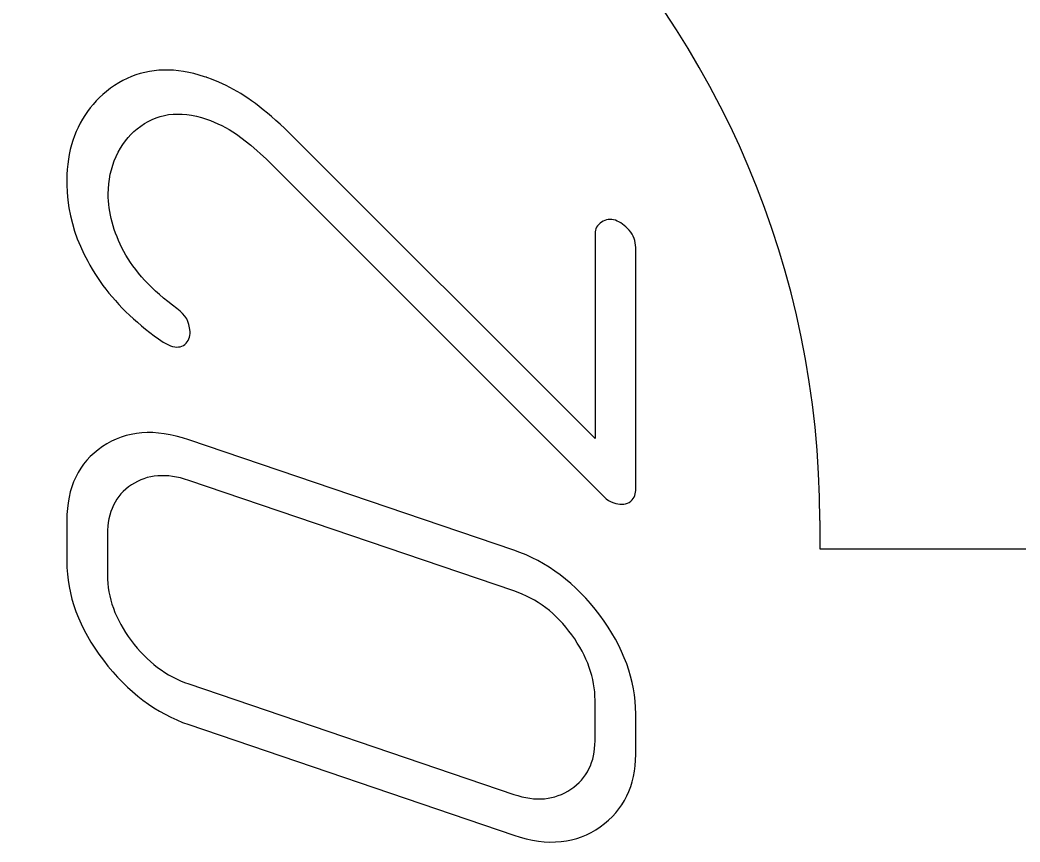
# Model space of a CAD drawing. Extents: x 10 to 1489, y -739 to -10.
# Drawn here: x 1423.27 to 1440.85, y -451.11 to -436.66 of the extents above; entities that cross this region are included whole.
import ezdxf

# ---------------------------------------------------------------- set-up
doc = ezdxf.new("R2010")
doc.units = 0

msp = doc.modelspace()

# ---------------------------------------------------------------- linework, layer by layer
at = {"layer": 'cut', "color": 0}
for p, q in [((1437.330432, -445.452508), (1437.330432, -445.952507)), ((1437.330432, -445.952507), (1471.330364, -445.952507))]:
    msp.add_line(p, q, dxfattribs=at)
msp.add_arc((1421.330464, -445.452508), 15.999968, 0, 90, dxfattribs=at)
at = {"layer": 'mark', "color": 0}
for p, q in [((1425.153628, -437.683367), (1425.079062, -437.72038)), ((1425.229449, -437.650484), (1425.153628, -437.683367)), ((1425.306525, -437.621732), (1425.229449, -437.650484)), ((1425.384855, -437.597111), (1425.306525, -437.621732)), ((1425.46444, -437.57662), (1425.384855, -437.597111)), ((1425.545279, -437.56026), (1425.46444, -437.57662)), ((1425.627373, -437.548031), (1425.545279, -437.56026)), ((1425.710722, -437.539933), (1425.627373, -437.548031)), ((1425.795325, -437.535965), (1425.710722, -437.539933)), ((1425.881183, -437.536127), (1425.795325, -437.535965)), ((1425.968295, -437.540421), (1425.881183, -437.536127)), ((1426.056662, -437.548845), (1425.968295, -437.540421)), ((1426.146284, -437.561399), (1426.056662, -437.548845)), ((1426.23716, -437.578084), (1426.146284, -437.561399)), ((1426.329291, -437.5989), (1426.23716, -437.578084)), ((1426.422676, -437.623847), (1426.329291, -437.5989)), ((1426.517316, -437.652924), (1426.422676, -437.623847)), ((1426.541172, -437.660839), (1426.517316, -437.652924)), ((1426.547149, -437.662858), (1426.541172, -437.660839)), ((1426.550508, -437.663999), (1426.547149, -437.662858)), ((1426.554606, -437.665398), (1426.550508, -437.663999)), ((1426.570989, -437.671063), (1426.554606, -437.665398)), ((1426.636362, -437.694848), (1426.570989, -437.671063)), ((1426.766352, -437.747812), (1426.636362, -437.694848)), ((1424.86289, -437.856204), (1424.793342, -437.909739)), ((1424.933693, -437.806798), (1424.86289, -437.856204)), ((1425.00575, -437.761524), (1424.933693, -437.806798)), ((1425.079062, -437.72038), (1425.00575, -437.761524)), ((1426.895333, -437.807968), (1426.766352, -437.747812)), ((1427.023306, -437.875316), (1426.895333, -437.807968)), ((1427.15027, -437.949856), (1427.023306, -437.875316)), ((1424.668344, -438.020478), (1424.610456, -438.078827)), ((1424.729306, -437.964116), (1424.668344, -438.020478)), ((1424.793342, -437.909739), (1424.729306, -437.964116)), ((1427.213374, -437.989823), (1427.15027, -437.949856)), ((1427.276672, -438.031935), (1427.213374, -437.989823)), ((1427.341616, -438.07732), (1427.276672, -438.031935)), ((1424.5039, -438.201484), (1424.455233, -438.265792)), ((1424.555641, -438.139162), (1424.5039, -438.201484)), ((1424.610456, -438.078827), (1424.555641, -438.139162)), ((1427.408317, -438.126065), (1427.341616, -438.07732)), ((1427.476774, -438.178169), (1427.408317, -438.126065)), ((1427.546988, -438.233633), (1427.476774, -438.178169)), ((1427.618959, -438.292457), (1427.546988, -438.233633)), ((1424.36712, -438.400367), (1424.327674, -438.470634)), ((1424.40964, -438.332086), (1424.36712, -438.400367)), ((1424.455233, -438.265792), (1424.40964, -438.332086)), ((1425.524391, -438.437704), (1425.592887, -438.403782)), ((1425.592887, -438.403782), (1425.663112, -438.375023)), ((1425.663112, -438.375023), (1425.735065, -438.351428)), ((1425.735065, -438.351428), (1425.808748, -438.332996)), ((1425.808748, -438.332996), (1425.88416, -438.319728)), ((1425.88416, -438.319728), (1425.961301, -438.311623)), ((1425.961301, -438.311623), (1426.040171, -438.308682)), ((1426.040171, -438.308682), (1426.12077, -438.310905)), ((1426.12077, -438.310905), (1426.203098, -438.318291)), ((1426.203098, -438.318291), (1426.287155, -438.33084)), ((1426.287155, -438.33084), (1426.372941, -438.348554)), ((1426.372941, -438.348554), (1426.460456, -438.37143)), ((1426.460456, -438.37143), (1426.5497, -438.399471)), ((1426.5497, -438.399471), (1426.617278, -438.42378)), ((1427.692687, -438.35464), (1427.618959, -438.292457)), ((1427.768171, -438.420183), (1427.692687, -438.35464)), ((1424.291302, -438.542887), (1424.258003, -438.617127)), ((1424.327674, -438.470634), (1424.291302, -438.542887)), ((1425.273558, -438.617244), (1425.329278, -438.570452)), ((1425.329278, -438.570452), (1425.392587, -438.521039)), ((1425.392587, -438.521039), (1425.457624, -438.47679)), ((1425.457624, -438.47679), (1425.524391, -438.437704)), ((1426.617278, -438.42378), (1426.684409, -438.450615)), ((1426.684409, -438.450615), (1426.751095, -438.479975)), ((1426.751095, -438.479975), (1426.817333, -438.511859)), ((1426.817333, -438.511859), (1426.883126, -438.546269)), ((1426.883126, -438.546269), (1426.948471, -438.583204)), ((1426.948471, -438.583204), (1427.013371, -438.622664)), ((1427.845413, -438.489086), (1427.768171, -438.420183)), ((1427.924411, -438.561348), (1427.845413, -438.489086)), ((1428.005166, -438.63697), (1427.924411, -438.561348)), ((1424.227779, -438.693353), (1424.200627, -438.771566)), ((1424.258003, -438.617127), (1424.227779, -438.693353)), ((1425.12314, -438.78072), (1425.170489, -438.722377)), ((1425.170489, -438.722377), (1425.220629, -438.667885)), ((1425.220629, -438.667885), (1425.273558, -438.617244)), ((1427.013371, -438.622664), (1427.077824, -438.664649)), ((1427.077824, -438.664649), (1427.327712, -438.856724)), ((1433.379597, -444.01341), (1428.005166, -438.63697)), ((1424.155546, -438.93395), (1424.137616, -439.018122)), ((1424.17655, -438.851765), (1424.155546, -438.93395)), ((1424.200627, -438.771566), (1424.17655, -438.851765)), ((1424.997834, -438.97885), (1425.036812, -438.908956)), ((1425.036812, -438.908956), (1425.078581, -438.842913)), ((1425.078581, -438.842913), (1425.12314, -438.78072)), ((1427.327712, -438.856724), (1427.606059, -439.101367)), ((1424.12276, -439.10428), (1424.110977, -439.192424)), ((1424.137616, -439.018122), (1424.12276, -439.10428)), ((1424.929026, -439.129115), (1424.961645, -439.052594)), ((1424.961645, -439.052594), (1424.997834, -438.97885)), ((1427.606059, -439.101367), (1433.537186, -445.038408)), ((1424.102269, -439.282555), (1424.096633, -439.374672)), ((1424.110977, -439.192424), (1424.102269, -439.282555)), ((1424.857265, -439.368888), (1424.876836, -439.287262)), ((1424.876836, -439.287262), (1424.900756, -439.207337)), ((1424.900756, -439.207337), (1424.929026, -439.129115)), ((1424.096633, -439.374672), (1424.094072, -439.468775)), ((1424.83117, -439.537247), (1424.842043, -439.452217)), ((1424.842043, -439.452217), (1424.857265, -439.368888)), ((1424.093912, -439.492612), (1424.093903, -439.503486)), ((1424.093903, -439.503486), (1424.093925, -439.512189)), ((1424.094072, -439.468775), (1424.093912, -439.492612)), ((1424.093925, -439.512189), (1424.094284, -439.546969)), ((1424.094284, -439.546969), (1424.100019, -439.685587)), ((1424.822471, -439.712414), (1424.824646, -439.62398)), ((1424.824646, -439.62398), (1424.83117, -439.537247)), ((1424.100019, -439.685587), (1424.112636, -439.823405)), ((1424.82354, -439.77412), (1424.822471, -439.712414)), ((1424.826747, -439.836022), (1424.82354, -439.77412)), ((1424.112636, -439.823405), (1424.132135, -439.960423)), ((1424.132135, -439.960423), (1424.158517, -440.09664)), ((1424.832092, -439.898121), (1424.826747, -439.836022)), ((1424.839575, -439.960416), (1424.832092, -439.898121)), ((1424.849196, -440.022908), (1424.839575, -439.960416)), ((1424.158517, -440.09664), (1424.191781, -440.232057)), ((1424.860955, -440.085596), (1424.849196, -440.022908)), ((1424.874851, -440.148481), (1424.860955, -440.085596)), ((1424.890886, -440.211563), (1424.874851, -440.148481)), ((1433.581605, -440.169562), (1433.551918, -440.17912)), ((1433.611739, -440.163725), (1433.581605, -440.169562)), ((1433.64232, -440.16161), (1433.611739, -440.163725)), ((1433.673346, -440.163216), (1433.64232, -440.16161)), ((1433.70482, -440.168543), (1433.673346, -440.163216)), ((1433.736739, -440.177592), (1433.70482, -440.168543)), ((1424.191781, -440.232057), (1424.231926, -440.366673)), ((1424.909059, -440.274841), (1424.890886, -440.211563)), ((1424.92937, -440.338316), (1424.909059, -440.274841)), ((1424.951818, -440.401988), (1424.92937, -440.338316)), ((1433.395668, -440.32446), (1433.38674, -440.352452)), ((1433.408168, -440.298128), (1433.395668, -440.32446)), ((1433.42424, -440.273455), (1433.408168, -440.298128)), ((1433.443883, -440.250443), (1433.42424, -440.273455)), ((1433.467097, -440.229092), (1433.443883, -440.250443)), ((1433.493882, -440.2094), (1433.467097, -440.229092)), ((1433.522677, -440.192399), (1433.493882, -440.2094)), ((1433.551918, -440.17912), (1433.522677, -440.192399)), ((1433.768659, -440.189904), (1433.736739, -440.177592)), ((1433.800132, -440.204964), (1433.768659, -440.189904)), ((1433.831159, -440.222772), (1433.800132, -440.204964)), ((1433.861739, -440.243329), (1433.831159, -440.222772)), ((1433.891873, -440.266634), (1433.861739, -440.243329)), ((1433.92156, -440.292687), (1433.891873, -440.266634)), ((1433.950801, -440.321488), (1433.92156, -440.292687)), ((1433.979596, -440.353038), (1433.950801, -440.321488)), ((1424.231926, -440.366673), (1424.278954, -440.500489)), ((1424.278954, -440.500489), (1424.332864, -440.633504)), ((1424.976405, -440.465856), (1424.951818, -440.401988)), ((1425.00313, -440.52992), (1424.976405, -440.465856)), ((1433.381383, -440.382105), (1433.379597, -440.413417)), ((1433.379597, -440.413417), (1433.379597, -444.01341)), ((1433.38674, -440.352452), (1433.381383, -440.382105)), ((1434.006381, -440.386583), (1433.979596, -440.353038)), ((1434.029596, -440.421369), (1434.006381, -440.386583)), ((1434.049238, -440.457398), (1434.029596, -440.421369)), ((1434.06531, -440.494667), (1434.049238, -440.457398)), ((1434.07781, -440.533179), (1434.06531, -440.494667)), ((1424.332864, -440.633504), (1424.393656, -440.765719)), ((1425.031992, -440.594182), (1425.00313, -440.52992)), ((1425.062993, -440.65864), (1425.031992, -440.594182)), ((1425.096131, -440.723294), (1425.062993, -440.65864)), ((1434.086738, -440.572932), (1434.07781, -440.533179)), ((1434.092096, -440.613926), (1434.086738, -440.572932)), ((1434.093881, -440.656163), (1434.092096, -440.613926)), ((1434.093881, -444.927583), (1434.093881, -440.656163)), ((1424.393656, -440.765719), (1424.461331, -440.897133)), ((1425.131852, -440.787934), (1425.096131, -440.723294)), ((1425.170598, -440.852346), (1425.131852, -440.787934)), ((1425.212369, -440.916531), (1425.170598, -440.852346)), ((1424.461331, -440.897133), (1424.479325, -440.929862)), ((1424.479325, -440.929862), (1424.499098, -440.965195)), ((1424.499098, -440.965195), (1424.541411, -441.037946)), ((1424.541411, -441.037946), (1424.585631, -441.109871)), ((1425.257166, -440.980489), (1425.212369, -440.916531)), ((1425.304989, -441.04422), (1425.257166, -440.980489)), ((1425.355837, -441.107723), (1425.304989, -441.04422)), ((1424.585631, -441.109871), (1424.63176, -441.180969)), ((1424.63176, -441.180969), (1424.679796, -441.25124)), ((1425.409711, -441.171), (1425.355837, -441.107723)), ((1425.466611, -441.234049), (1425.409711, -441.171)), ((1424.679796, -441.25124), (1424.72974, -441.320684)), ((1424.72974, -441.320684), (1424.781592, -441.389301)), ((1424.781592, -441.389301), (1424.835352, -441.457092)), ((1425.526536, -441.296872), (1425.466611, -441.234049)), ((1425.589486, -441.359467), (1425.526536, -441.296872)), ((1425.655463, -441.421835), (1425.589486, -441.359467)), ((1424.835352, -441.457092), (1424.891019, -441.524055)), ((1424.891019, -441.524055), (1424.948595, -441.590191)), ((1425.724464, -441.483976), (1425.655463, -441.421835)), ((1425.796492, -441.545889), (1425.724464, -441.483976)), ((1425.871545, -441.607576), (1425.796492, -441.545889)), ((1424.948595, -441.590191), (1425.008078, -441.655501)), ((1425.008078, -441.655501), (1425.06947, -441.719984)), ((1425.06947, -441.719984), (1425.132769, -441.783639)), ((1425.949623, -441.669035), (1425.871545, -441.607576)), ((1426.030728, -441.730268), (1425.949623, -441.669035)), ((1426.084041, -441.77203), (1426.030728, -441.730268)), ((1425.132769, -441.783639), (1425.197976, -441.846468)), ((1425.197976, -441.846468), (1425.265091, -441.90847)), ((1425.265091, -441.90847), (1425.334114, -441.969645)), ((1426.130253, -441.815842), (1426.084041, -441.77203)), ((1426.169364, -441.861706), (1426.130253, -441.815842)), ((1426.201375, -441.90962), (1426.169364, -441.861706)), ((1426.22136, -441.958385), (1426.201375, -441.90962)), ((1425.334114, -441.969645), (1425.405045, -442.029993)), ((1425.405045, -442.029993), (1425.477884, -442.089514)), ((1425.477884, -442.089514), (1425.55263, -442.148208)), ((1426.23868, -442.011601), (1426.22136, -441.958385)), ((1426.253335, -442.069267), (1426.23868, -442.011601)), ((1426.265325, -442.131383), (1426.253335, -442.069267)), ((1425.55263, -442.148208), (1425.629285, -442.206075)), ((1425.629285, -442.206075), (1425.707847, -442.263115)), ((1425.707847, -442.263115), (1425.788317, -442.319329)), ((1426.227789, -442.290785), (1426.241302, -442.2634)), ((1426.241302, -442.2634), (1426.251812, -442.233767)), ((1426.251812, -442.233767), (1426.25932, -442.201887)), ((1426.25932, -442.201887), (1426.263824, -442.167759)), ((1426.263824, -442.167759), (1426.265325, -442.131383)), ((1425.788317, -442.319329), (1425.916442, -442.384284)), ((1425.916442, -442.384284), (1425.954669, -442.395542)), ((1425.954669, -442.395542), (1425.991003, -442.402696)), ((1425.991003, -442.402696), (1426.025442, -442.405747)), ((1426.025442, -442.405747), (1426.057988, -442.404694)), ((1426.057988, -442.404694), (1426.08864, -442.399539)), ((1426.08864, -442.399539), (1426.117397, -442.39028)), ((1426.117397, -442.39028), (1426.144262, -442.376917)), ((1426.144262, -442.376917), (1426.169232, -442.359452)), ((1426.169232, -442.359452), (1426.191754, -442.33881)), ((1426.191754, -442.33881), (1426.211273, -442.315921)), ((1426.211273, -442.315921), (1426.227789, -442.290785)), ((1424.962691, -444.022625), (1424.879335, -444.061345)), ((1425.04814, -443.989582), (1424.962691, -444.022625)), ((1425.135682, -443.962218), (1425.04814, -443.989582)), ((1425.225316, -443.940531), (1425.135682, -443.962218)), ((1425.317043, -443.924522), (1425.225316, -443.940531)), ((1425.410863, -443.914192), (1425.317043, -443.924522)), ((1425.506775, -443.909539), (1425.410863, -443.914192)), ((1425.60478, -443.910565), (1425.506775, -443.909539)), ((1425.704877, -443.917268), (1425.60478, -443.910565)), ((1425.807067, -443.929649), (1425.704877, -443.917268)), ((1425.91135, -443.947709), (1425.807067, -443.929649)), ((1426.017726, -443.971446), (1425.91135, -443.947709)), ((1426.126193, -444.000861), (1426.017726, -443.971446)), ((1426.236754, -444.035955), (1426.126193, -444.000861)), ((1431.951028, -445.977915), (1426.236754, -444.035955)), ((1424.643217, -444.210515), (1424.572416, -444.268765)), ((1424.7189, -444.155821), (1424.643217, -444.210515)), ((1424.798071, -444.105744), (1424.7189, -444.155821)), ((1424.879335, -444.061345), (1424.798071, -444.105744)), ((1424.506498, -444.330572), (1424.445463, -444.395936)), ((1424.572416, -444.268765), (1424.506498, -444.330572)), ((1424.338041, -444.537333), (1424.291655, -444.613367)), ((1424.389311, -444.464856), (1424.338041, -444.537333)), ((1424.445463, -444.395936), (1424.389311, -444.464856)), ((1424.250151, -444.692957), (1424.21353, -444.776104)), ((1424.291655, -444.613367), (1424.250151, -444.692957)), ((1425.450595, -444.720084), (1425.393424, -444.741812)), ((1425.509049, -444.702086), (1425.450595, -444.720084)), ((1425.568787, -444.687818), (1425.509049, -444.702086)), ((1425.629808, -444.677278), (1425.568787, -444.687818)), ((1425.692112, -444.670468), (1425.629808, -444.677278)), ((1425.7557, -444.667387), (1425.692112, -444.670468)), ((1425.820572, -444.668035), (1425.7557, -444.667387)), ((1425.886727, -444.672413), (1425.820572, -444.668035)), ((1425.954165, -444.68052), (1425.886727, -444.672413)), ((1426.022887, -444.692356), (1425.954165, -444.68052)), ((1426.092893, -444.707921), (1426.022887, -444.692356)), ((1426.164182, -444.727215), (1426.092893, -444.707921)), ((1426.236754, -444.750239), (1426.164182, -444.727215)), ((1424.181792, -444.862807), (1424.154936, -444.953067)), ((1424.21353, -444.776104), (1424.181792, -444.862807)), ((1425.130841, -444.903843), (1425.086394, -444.944768)), ((1425.178581, -444.865377), (1425.130841, -444.903843)), ((1425.229613, -444.829368), (1425.178581, -444.865377)), ((1425.282933, -444.796454), (1425.229613, -444.829368)), ((1425.337537, -444.767268), (1425.282933, -444.796454)), ((1425.393424, -444.741812), (1425.337537, -444.767268)), ((1431.951028, -446.6922), (1426.236754, -444.750239)), ((1424.132964, -445.046883), (1424.115874, -445.144257)), ((1424.154936, -444.953067), (1424.132964, -445.046883)), ((1424.972806, -445.082289), (1424.941528, -445.133045)), ((1425.007376, -445.033991), (1424.972806, -445.082289)), ((1425.045239, -444.98815), (1425.007376, -445.033991)), ((1425.086394, -444.944768), (1425.045239, -444.98815)), ((1433.537186, -445.038408), (1433.574637, -445.073006)), ((1433.574637, -445.073006), (1433.615673, -445.102582)), ((1434.029658, -445.094574), (1434.049282, -445.070335)), ((1434.049282, -445.070335), (1434.065338, -445.044658)), ((1434.065338, -445.044658), (1434.077826, -445.017545)), ((1434.077826, -445.017545), (1434.086745, -444.988994)), ((1434.086745, -444.988994), (1434.092097, -444.959007)), ((1434.092097, -444.959007), (1434.093881, -444.927583)), ((1424.103667, -445.245186), (1424.096343, -445.349673)), ((1424.115874, -445.144257), (1424.103667, -445.245186)), ((1424.888849, -445.241932), (1424.867449, -445.300062)), ((1424.913542, -445.18626), (1424.888849, -445.241932)), ((1424.941528, -445.133045), (1424.913542, -445.18626)), ((1433.615673, -445.102582), (1433.660295, -445.127136)), ((1433.660295, -445.127136), (1433.708503, -445.146667)), ((1433.708503, -445.146667), (1433.745528, -445.157676)), ((1433.745528, -445.157676), (1433.781661, -445.165256)), ((1433.781661, -445.165256), (1433.816901, -445.169409)), ((1433.816901, -445.169409), (1433.851248, -445.170132)), ((1433.851248, -445.170132), (1433.884702, -445.167428)), ((1433.884702, -445.167428), (1433.917263, -445.161294)), ((1433.917263, -445.161294), (1433.948932, -445.151733)), ((1433.948932, -445.151733), (1433.979707, -445.138743)), ((1433.979707, -445.138743), (1434.006467, -445.117377)), ((1434.006467, -445.117377), (1434.029658, -445.094574)), ((1424.096343, -445.349673), (1424.093901, -445.457715)), ((1424.834525, -445.423696), (1424.823001, -445.4892)), ((1424.849341, -445.36065), (1424.834525, -445.423696)), ((1424.867449, -445.300062), (1424.849341, -445.36065)), ((1424.093901, -445.457715), (1424.093901, -446.172)), ((1424.81477, -445.557162), (1424.809832, -445.627582)), ((1424.823001, -445.4892), (1424.81477, -445.557162)), ((1424.809832, -445.627582), (1424.808186, -445.70046)), ((1424.808186, -445.70046), (1424.808186, -446.414745)), ((1432.059887, -446.017362), (1431.951028, -445.977915)), ((1432.16682, -446.061066), (1432.059887, -446.017362)), ((1432.271829, -446.109026), (1432.16682, -446.061066)), ((1432.374911, -446.161244), (1432.271829, -446.109026)), ((1424.093901, -446.172), (1424.096412, -446.284265)), ((1424.096412, -446.284265), (1424.103946, -446.39606)), ((1432.476069, -446.217718), (1432.374911, -446.161244)), ((1432.575302, -446.278448), (1432.476069, -446.217718)), ((1432.672609, -446.343436), (1432.575302, -446.278448)), ((1424.103946, -446.39606), (1424.116502, -446.507386)), ((1424.808186, -446.414745), (1424.809818, -446.488723)), ((1424.809818, -446.488723), (1424.814715, -446.562444)), ((1432.767991, -446.41268), (1432.672609, -446.343436)), ((1432.861448, -446.486181), (1432.767991, -446.41268)), ((1432.952979, -446.563939), (1432.861448, -446.486181)), ((1424.116502, -446.507386), (1424.13408, -446.618243)), ((1424.13408, -446.618243), (1424.15668, -446.728629)), ((1424.814715, -446.562444), (1424.822876, -446.635906)), ((1424.822876, -446.635906), (1424.834302, -446.709112)), ((1433.042586, -446.645953), (1432.952979, -446.563939)), ((1433.130267, -446.732225), (1433.042586, -446.645953)), ((1424.15668, -446.728629), (1424.184303, -446.838547)), ((1424.184303, -446.838547), (1424.216948, -446.947995)), ((1424.834302, -446.709112), (1424.848992, -446.782059)), ((1424.848992, -446.782059), (1424.866947, -446.854749)), ((1432.027005, -446.719687), (1431.951028, -446.6922)), ((1432.101363, -446.749974), (1432.027005, -446.719687)), ((1432.174103, -446.783059), (1432.101363, -446.749974)), ((1432.245224, -446.818943), (1432.174103, -446.783059)), ((1432.314727, -446.857627), (1432.245224, -446.818943)), ((1433.216023, -446.822753), (1433.130267, -446.732225)), ((1433.299854, -446.917537), (1433.216023, -446.822753)), ((1424.216948, -446.947995), (1424.254615, -447.056973)), ((1424.866947, -446.854749), (1424.888166, -446.927181)), ((1424.888166, -446.927181), (1424.91265, -446.999356)), ((1424.91265, -446.999356), (1424.940398, -447.071273)), ((1432.382612, -446.899109), (1432.314727, -446.857627)), ((1432.448879, -446.943389), (1432.382612, -446.899109)), ((1432.513527, -446.990469), (1432.448879, -446.943389)), ((1432.576557, -447.040348), (1432.513527, -446.990469)), ((1433.381759, -447.016579), (1433.299854, -446.917537)), ((1433.46174, -447.119877), (1433.381759, -447.016579)), ((1424.254615, -447.056973), (1424.297305, -447.165482)), ((1424.297305, -447.165482), (1424.345017, -447.273521)), ((1424.940398, -447.071273), (1424.971411, -447.142932)), ((1424.971411, -447.142932), (1425.005688, -447.214334)), ((1432.637969, -447.093026), (1432.576557, -447.040348)), ((1432.697762, -447.148502), (1432.637969, -447.093026)), ((1432.755937, -447.206777), (1432.697762, -447.148502)), ((1433.538288, -447.225497), (1433.46174, -447.119877)), ((1424.345017, -447.273521), (1424.397751, -447.38109)), ((1425.005688, -447.214334), (1425.04323, -447.285478)), ((1425.04323, -447.285478), (1425.084036, -447.356364)), ((1425.084036, -447.356364), (1425.128107, -447.426993)), ((1432.812494, -447.267852), (1432.755937, -447.206777)), ((1432.867433, -447.331725), (1432.812494, -447.267852)), ((1432.920753, -447.398397), (1432.867433, -447.331725)), ((1433.609898, -447.331503), (1433.538288, -447.225497)), ((1433.676569, -447.437896), (1433.609898, -447.331503)), ((1424.397751, -447.38109), (1424.455508, -447.488191)), ((1424.455508, -447.488191), (1424.518287, -447.594821)), ((1425.128107, -447.426993), (1425.175442, -447.497364)), ((1425.175442, -447.497364), (1425.226042, -447.567477)), ((1432.972455, -447.467868), (1432.920753, -447.398397)), ((1433.021757, -447.538783), (1432.972455, -447.467868)), ((1433.067879, -447.60979), (1433.021757, -447.538783)), ((1433.738302, -447.544674), (1433.676569, -447.437896)), ((1433.795096, -447.651839), (1433.738302, -447.544674)), ((1424.518287, -447.594821), (1424.586088, -447.700982)), ((1424.586088, -447.700982), (1424.658911, -447.806674)), ((1425.226042, -447.567477), (1425.278957, -447.636061)), ((1425.278957, -447.636061), (1425.33324, -447.701846)), ((1425.33324, -447.701846), (1425.38889, -447.76483)), ((1433.11082, -447.680887), (1433.067879, -447.60979)), ((1433.15058, -447.752075), (1433.11082, -447.680887)), ((1433.846951, -447.75939), (1433.795096, -447.651839)), ((1424.658911, -447.806674), (1424.736757, -447.911896)), ((1425.38889, -447.76483), (1425.445907, -447.825013)), ((1425.445907, -447.825013), (1425.504292, -447.882397)), ((1425.504292, -447.882397), (1425.564043, -447.936981)), ((1433.187159, -447.823353), (1433.15058, -447.752075)), ((1433.220557, -447.894722), (1433.187159, -447.823353)), ((1433.250775, -447.966182), (1433.220557, -447.894722)), ((1433.893868, -447.867328), (1433.846951, -447.75939)), ((1433.935846, -447.975651), (1433.893868, -447.867328)), ((1424.736757, -447.911896), (1424.817951, -448.01474)), ((1424.817951, -448.01474), (1424.900819, -448.113298)), ((1425.564043, -447.936981), (1425.625162, -447.988764)), ((1425.625162, -447.988764), (1425.687648, -448.037747)), ((1425.687648, -448.037747), (1425.751501, -448.08393)), ((1433.277811, -448.037733), (1433.250775, -447.966182)), ((1433.301667, -448.109374), (1433.277811, -448.037733)), ((1433.972885, -448.084361), (1433.935846, -447.975651)), ((1424.900819, -448.113298), (1424.985362, -448.207571)), ((1424.985362, -448.207571), (1425.071578, -448.297557)), ((1425.751501, -448.08393), (1425.816721, -448.127312)), ((1425.816721, -448.127312), (1425.883309, -448.167895)), ((1425.883309, -448.167895), (1425.951264, -448.205677)), ((1425.951264, -448.205677), (1426.020585, -448.240659)), ((1426.020585, -448.240659), (1426.091274, -448.272841)), ((1433.322343, -448.181106), (1433.301667, -448.109374)), ((1433.339837, -448.252928), (1433.322343, -448.181106)), ((1433.354151, -448.324841), (1433.339837, -448.252928)), ((1434.004986, -448.193457), (1433.972885, -448.084361)), ((1434.032149, -448.30294), (1434.004986, -448.193457)), ((1425.071578, -448.297557), (1425.159468, -448.383257)), ((1425.159468, -448.383257), (1425.249033, -448.464672)), ((1426.091274, -448.272841), (1426.163331, -448.302222)), ((1426.163331, -448.302222), (1426.236754, -448.328803)), ((1426.236754, -448.328803), (1431.951028, -450.270764)), ((1433.365283, -448.396845), (1433.354151, -448.324841)), ((1433.373235, -448.46894), (1433.365283, -448.396845)), ((1434.054372, -448.412809), (1434.032149, -448.30294)), ((1434.071658, -448.523064), (1434.054372, -448.412809)), ((1425.249033, -448.464672), (1425.340272, -448.5418)), ((1425.340272, -448.5418), (1425.433184, -448.614643)), ((1433.378007, -448.541125), (1433.373235, -448.46894)), ((1433.379597, -448.613401), (1433.378007, -448.541125)), ((1434.084004, -448.633705), (1434.071658, -448.523064)), ((1425.433184, -448.614643), (1425.527771, -448.683199)), ((1425.527771, -448.683199), (1425.624032, -448.74747)), ((1425.624032, -448.74747), (1425.721967, -448.807454)), ((1433.379597, -449.327685), (1433.379597, -448.613401)), ((1434.091412, -448.744732), (1434.084004, -448.633705)), ((1434.093881, -448.856146), (1434.091412, -448.744732)), ((1425.721967, -448.807454), (1425.821576, -448.863153)), ((1425.821576, -448.863153), (1425.92286, -448.914566)), ((1425.92286, -448.914566), (1426.025817, -448.961692)), ((1434.093881, -449.57043), (1434.093881, -448.856146)), ((1426.025817, -448.961692), (1426.130448, -449.004533)), ((1426.130448, -449.004533), (1426.236754, -449.043088)), ((1426.236754, -449.043088), (1431.951028, -450.985048)), ((1433.364656, -449.529569), (1433.372956, -449.464435)), ((1433.372956, -449.464435), (1433.377937, -449.397141)), ((1433.377937, -449.397141), (1433.379597, -449.327685)), ((1433.319831, -449.712007), (1433.338093, -449.653355)), ((1433.338093, -449.653355), (1433.353035, -449.592543)), ((1433.353035, -449.592543), (1433.364656, -449.529569)), ((1434.091454, -449.671656), (1434.093881, -449.57043)), ((1433.245125, -449.875), (1433.273347, -449.82283)), ((1433.273347, -449.82283), (1433.298249, -449.768499)), ((1433.298249, -449.768499), (1433.319831, -449.712007)), ((1434.072034, -449.86539), (1434.084171, -449.769976)), ((1434.084171, -449.769976), (1434.091454, -449.671656)), ((1433.140535, -450.018546), (1433.178718, -449.972858)), ((1433.178718, -449.972858), (1433.213582, -449.925009)), ((1433.213582, -449.925009), (1433.245125, -449.875)), ((1434.033195, -450.047501), (1434.055042, -449.957898)), ((1434.055042, -449.957898), (1434.072034, -449.86539)), ((1432.900873, -450.213766), (1432.954598, -450.179693)), ((1432.954598, -450.179693), (1433.006063, -450.142647)), ((1433.006063, -450.142647), (1433.054207, -450.103441)), ((1433.054207, -450.103441), (1433.099031, -450.062074)), ((1433.099031, -450.062074), (1433.140535, -450.018546)), ((1433.974936, -450.217989), (1434.006493, -450.134198)), ((1434.006493, -450.134198), (1434.033195, -450.047501)), ((1431.951028, -450.270764), (1432.02275, -450.293453)), ((1432.02275, -450.293453), (1432.093271, -450.312358)), ((1432.093271, -450.312358), (1432.162593, -450.327479)), ((1432.162593, -450.327479), (1432.230715, -450.338816)), ((1432.230715, -450.338816), (1432.297638, -450.346369)), ((1432.297638, -450.346369), (1432.36336, -450.350137)), ((1432.36336, -450.350137), (1432.427883, -450.350122)), ((1432.427883, -450.350122), (1432.491206, -450.346322)), ((1432.491206, -450.346322), (1432.553329, -450.338738)), ((1432.553329, -450.338738), (1432.614252, -450.32737)), ((1432.614252, -450.32737), (1432.673976, -450.312217)), ((1432.673976, -450.312217), (1432.7325, -450.293281)), ((1432.7325, -450.293281), (1432.789824, -450.27056)), ((1432.789824, -450.27056), (1432.845948, -450.244055)), ((1432.845948, -450.244055), (1432.900873, -450.213766)), ((1433.897258, -450.376855), (1433.938524, -450.298875)), ((1433.938524, -450.298875), (1433.974936, -450.217989)), ((1433.744328, -450.59336), (1433.80016, -450.524097)), ((1433.80016, -450.524097), (1433.851136, -450.451929)), ((1433.851136, -450.451929), (1433.897258, -450.376855)), ((1433.618101, -450.723169), (1433.683642, -450.659717)), ((1433.683642, -450.659717), (1433.744328, -450.59336)), ((1433.393687, -450.894591), (1433.472454, -450.841354)), ((1433.472454, -450.841354), (1433.547705, -450.783714)), ((1433.547705, -450.783714), (1433.618101, -450.723169)), ((1431.951028, -450.985048), (1432.06244, -451.020323)), ((1432.06244, -451.020323), (1432.171675, -451.049697)), ((1432.171675, -451.049697), (1432.278734, -451.073171)), ((1432.967209, -451.072263), (1433.056858, -451.04853)), ((1433.056858, -451.04853), (1433.14433, -451.018896)), ((1433.14433, -451.018896), (1433.229625, -450.983362)), ((1433.229625, -450.983362), (1433.312744, -450.941927)), ((1433.312744, -450.941927), (1433.393687, -450.894591)), ((1432.278734, -451.073171), (1432.383617, -451.090743)), ((1432.383617, -451.090743), (1432.486323, -451.102415)), ((1432.486323, -451.102415), (1432.586853, -451.108186)), ((1432.586853, -451.108186), (1432.685207, -451.108057)), ((1432.685207, -451.108057), (1432.781384, -451.102026)), ((1432.781384, -451.102026), (1432.875385, -451.090095)), ((1432.875385, -451.090095), (1432.967209, -451.072263))]:
    msp.add_line(p, q, dxfattribs=at)

doc.saveas('drawing.dxf')
